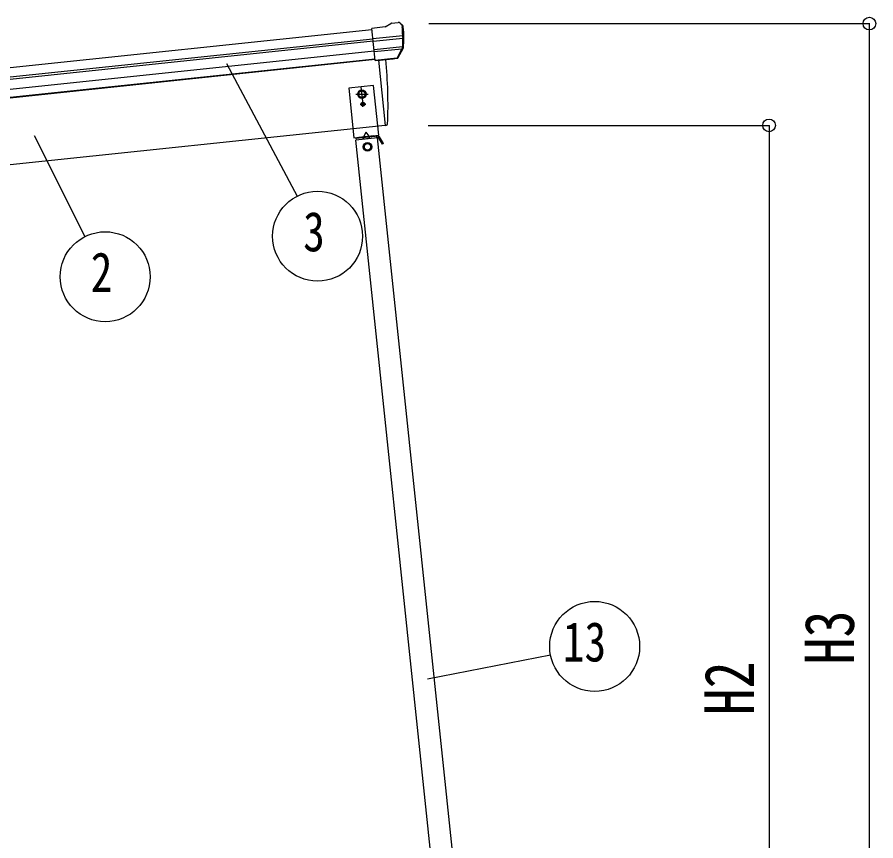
# Model space of a CAD drawing. Units: millimetres, scale not verified. Extents: x -12615 to 12615, y -8910 to 8910.
# Drawn here: x -8988 to -7269, y -3806 to -2158 of the extents above; entities that cross this region are included whole.
import ezdxf
from ezdxf.enums import TextEntityAlignment as Align

# ---------------------------------------------------------------- set-up
doc = ezdxf.new("R2010")
doc.units = ezdxf.units.MM
doc.header["$LTSCALE"] = 40
for name, color, linetype in [('0-4_YKK_13', 4, 'Continuous'), ('0-5_YKK_A1', 4, 'Continuous'), ('0-6_YKK_D', 6, 'Continuous')]:
    doc.layers.add(name, color=color, linetype=linetype)
doc.styles.add('ＭＳ ゴシック', font='')
doc.styles.get('ＭＳ ゴシック').set_extended_font_data('MS Gothic')

msp = doc.modelspace()

# ---------------------------------------------------------------- linework, layer by layer
at = {"layer": '0-4_YKK_13'}
for p, q in [((-8251.42, -2177.16), (-8277.94, -2179.94)), ((-8271.16, -2244.5), (-8277.94, -2179.94)), ((-8225.1, -2168.36), (-8225.11, -2168.36)), ((-8221.44, -2169.44), (-8221.44, -2169.44)), ((-8221.44, -2169.44), (-8217.12, -2172.94)), ((-8217.12, -2172.94), (-8216.26, -2173.64)), ((-8214.87, -2177.34), (-8215.18, -2175.49)), ((-8275.78, -2200.47), (-8216.04, -2194.19)), ((-8215.57, -2200.06), (-8275.17, -2206.33)), ((-8216.4, -2216.82), (-8273.44, -2222.81)), ((-8217.79, -2221.48), (-8272.97, -2227.28)), ((-8226.35, -2238.06), (-8216.9, -2219.76)), ((-8225.3, -2238.48), (-8215.18, -2220.23)), ((-8227.8, -2239.71), (-8271.18, -2244.27)), ((-8271.16, -2244.5), (-8261.21, -2243.45)), ((-8264.59, -2243.81), (-8250.88, -2374.18)), ((-8261.21, -2243.45), (-8260.94, -2243.51)), ((-8260.94, -2243.51), (-8235.61, -2240.85)), ((-8235.61, -2240.85), (-8235.35, -2240.73)), ((-8235.35, -2240.73), (-8227.66, -2239.92)), ((-8296.11, -2326.55), (-8299.25, -2296.71)), ((-8310.18, -2311.63), (-8285.17, -2311.63)), ((-8301.34, -2331.52), (-8289.84, -2331.52)), ((-8296.82, -2331.11), (-8297.64, -2331.11)), ((-8295.59, -2337.27), (-8295.59, -2325.77)), ((-8294.36, -2331.93), (-8293.54, -2331.93)), ((-8289.68, -2387.75), (-8293.65, -2396.68)), ((-8289.68, -2387.75), (-8283.93, -2395.65)), ((-8250.88, -2374.18), (-8248.83, -2373.89)), ((-8266.39, -2398.84), (-8310.15, -2403.44)), ((-8265.53, -2395.73), (-8308.97, -2400.3)), ((-8308.66, -2403.28), (-8308.97, -2400.3)), ((-8294.24, -2401.76), (-8294.55, -2398.78)), ((-8294.29, -2401.27), (-8282.36, -2400.01)), ((-8282.3, -2400.51), (-8282.62, -2397.53)), ((-8267.88, -2398.99), (-8268.2, -2396.01)), ((-8267.94, -2398.5), (-8265.27, -2398.22)), ((-8254.57, -2410.61), (-8262.65, -2397.17)), ((-8259.29, -2407.61), (-8257.14, -2406.32))]:
    msp.add_line(p, q, dxfattribs=at)
for points in [[(-8251.42, -2177.16), (-8239.82, -2170.19), (-8239.82, -2170.19)], [(-8238.59, -2169.77), (-8238.59, -2169.77), (-8225.11, -2168.36)], [(-8297.64, -2331.11), (-8297.64, -2331.93), (-8296.82, -2331.93)], [(-8295.18, -2330.29), (-8295.18, -2329.47), (-8296, -2329.47), (-8296, -2330.29)], [(-8296, -2332.75), (-8296, -2333.57), (-8295.18, -2333.57), (-8295.18, -2332.75)], [(-8293.54, -2331.93), (-8293.54, -2331.11), (-8294.36, -2331.11)], [(-8254.57, -2410.61), (-8256.71, -2411.9), (-8264.79, -2398.46)]]:
    msp.add_lwpolyline(points, dxfattribs=at)
for points in [[(-8263.93, -2393.55), (-8274.38, -2294.1), (-8324.11, -2299.33), (-8313.66, -2398.78)], [(-8297.68, -2304.12), (-8304.18, -2307.88), (-8304.18, -2315.38), (-8297.68, -2319.14), (-8291.18, -2315.38), (-8291.18, -2307.88)], [(-8273.67, -2396.59), (-8303.5, -2399.72), (-8303.71, -2397.73), (-8273.88, -2394.6)], [(-8286.73, -2409.54), (-8293.16, -2413.41), (-8293.03, -2420.91), (-8286.47, -2424.55), (-8280.03, -2420.69), (-8280.17, -2413.18)]]:
    msp.add_lwpolyline(points, close=True, dxfattribs=at)
for centre, radius in [((-8297.68, -2311.63), 8.5), ((-8297.68, -2311.63), 7.7), ((-8297.68, -2311.63), 6.5), ((-8297.68, -2311.63), 6.5), ((-8297.68, -2311.63), 6.5), ((-8295.59, -2331.52), 3.75), ((-8286.6, -2417.05), 8.5), ((-8286.6, -2417.05), 7.7), ((-8286.6, -2417.05), 6.5)]:
    msp.add_circle(centre, radius, dxfattribs=at)
for centre, radius, start, end in [((-8238.28, -2172.76), 3, 96.02369, 120.97631), ((-8224.58, -2173.33), 5, 51.04426, 95.95574), ((-8408.42, -2198.99), 192.44, 1.4271, 6.57578), ((-8415.76, -2198.45), 202, 354.13916, 6), ((-8170.77, -2192.08), 45.32, 182.67122, 185.64518), ((-8415.76, -2198.45), 200.2, 354.20009, 359.53883), ((-8215.38, -2201.4), 1.35, 95.1605, 97.91927), ((-8212.77, -2199.84), 2.74, 179.02151, 184.43412), ((-8219.57, -2218.38), 3, 332.69111, 354.20009), ((-8217.8, -2218.77), 3, 331, 354.13916), ((-9145.49, -2333.97), 900, 357.63919, 5.84085), ((-8227.92, -2237.03), 2.99, 285.2717, 331.00739), ((-8296.82, -2330.29), 0.82, 270, 0), ((-8296.82, -2332.75), 0.82, 0, 90), ((-8294.36, -2330.29), 0.82, 180, 270), ((-8294.36, -2332.75), 0.82, 90, 180), ((-8249.25, -2370.92), 3, 278, 357.63919), ((-8265.22, -2398.71), 3, 31, 96), ((-8265.22, -2398.71), 0.5, 31, 96)]:
    msp.add_arc(centre, radius, start, end, dxfattribs=at)
for centre, major_axis, ratio, start_param, end_param in [((-8217.13, -2176.94), (-0.87, 5.91), 0.020485, 0.671432, 1.5691306), ((-8222.52, -2172.42), (5.88, -1.31), 0.24881, 0.460585, 0.4641038), ((-8218.14, -2175.97), (-2.34, 1.9), 0.995767, 3.9859716, 4.712389), ((-8413.45, -2220.4), (-20.92, 199.05), 0.994373, 4.7113789, 4.7277536), ((-8228.12, -2236.73), (-0.11, 3), 0.642905, 3.2459383, 4.203928), ((-8227.98, -2236.94), (1.66, -2.51), 0.997631, 5.8041905, 5.8929484), ((-8228.05, -2236.83), (3.53, -2.11), 0.650902, 5.2561448, 5.3289554), ((-8225.68, -2236.48), (1.08, 3.13), 0.040856, 2.1135035, 2.1416249)]:
    msp.add_ellipse(centre, major_axis=major_axis, ratio=ratio, start_param=start_param, end_param=end_param, dxfattribs=at)
at = {"layer": '0-5_YKK_A1'}
for p, q in [((-10273.82, -2391.73), (-8277.73, -2181.93)), ((-10271.83, -2410.63), (-8275.75, -2200.83)), ((-10271.4, -2414.8), (-8275.31, -2205.01)), ((-10269.3, -2434.66), (-8273.22, -2224.87)), ((-8271.46, -2241.6), (-10267.55, -2451.4)), ((-8271.36, -2242.6), (-10196.65, -2444.95)), ((-8264.59, -2243.81), (-8250.88, -2374.18)), ((-8250.88, -2374.18), (-10178.23, -2576.75)), ((-8142.91, -3994.67), (-8310.15, -2403.44)), ((-8099.15, -3990.07), (-8266.39, -2398.84))]:
    msp.add_line(p, q, dxfattribs=at)
at = {"layer": '0-6_YKK_D'}
for p, q in [((-8164.01, -2170.34), (-7280.99, -2170.34)), ((-7281.99, -4576.75), (-7281.99, -2170.34)), ((-8568.55, -2250.16), (-8427.11, -2515.67)), ((-8165.01, -2374.18), (-7481.79, -2374.18)), ((-7482.79, -2374.18), (-7482.79, -4576.75)), ((-8953.76, -2394.41), (-8851.96, -2596.62)), ((-8166.76, -3481.42), (-7920.3, -3433.85))]:
    msp.add_line(p, q, dxfattribs=at)
for centre, radius in [((-7281.99, -2170.34), 12.75), ((-7482.79, -2374.18), 12.75), ((-8386.43, -2595.94), 90), ((-8811.5, -2677.01), 90), ((-7831.93, -3416.8), 90)]:
    msp.add_circle(centre, radius, dxfattribs=at)

# ---------------------------------------------------------------- texts
at = {"layer": '0-6_YKK_D', "style": 'ＭＳ ゴシック', "width": 0.8}
for s, p in [('3', (-8415.23, -2649.94)), ('2', (-8840.3, -2731.01)), ('13', (-7895.29, -3470.8))]:
    msp.add_text(s, height=79.18, dxfattribs=at).set_placement(p, align=Align.BOTTOM_LEFT)
for s, p in [('H3', (-7283.32, -3452.74)), ('H2', (-7483.59, -3554.68))]:
    msp.add_text(s, height=98.97, rotation=90, dxfattribs=at).set_placement(p, align=Align.BOTTOM_LEFT)

doc.saveas('drawing.dxf')
